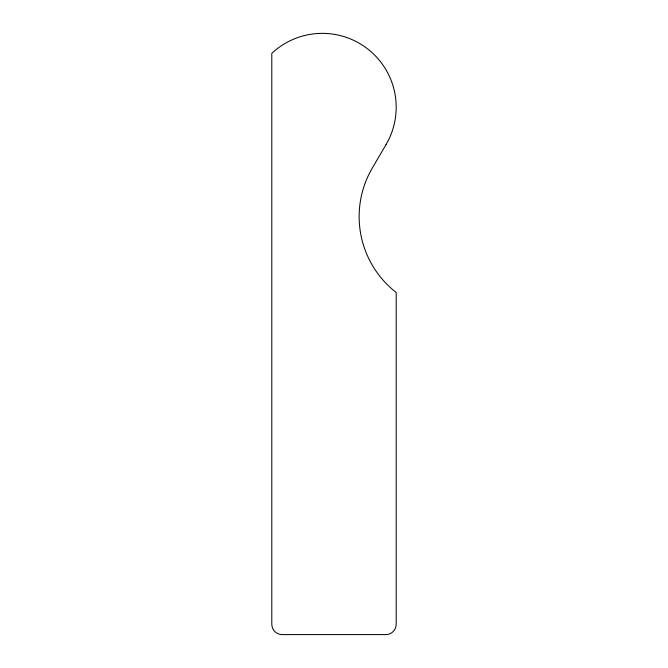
<?xml version="1.0" encoding="UTF-8"?>
<svg xmlns="http://www.w3.org/2000/svg" width="668" height="668" viewBox="0 0 668 668"><rect width="100%" height="100%" fill="white"/><g stroke="black" fill="none" stroke-linecap="round" stroke-linejoin="round"><path stroke-width="1" d="M386.087 144.505L372.301 168.069A96.175 96.175 0 0 0 396.199 292.5L396.199 624.229A10.371 10.371 0 0 1 385.837 634.6L282.163 634.6A10.371 10.371 0 0 1 271.801 624.229L271.801 53.34A73.864 73.864 0 0 1 386.087 144.505"/></g></svg>
